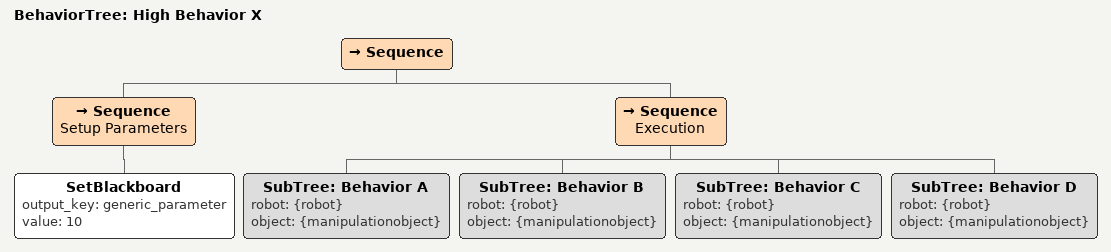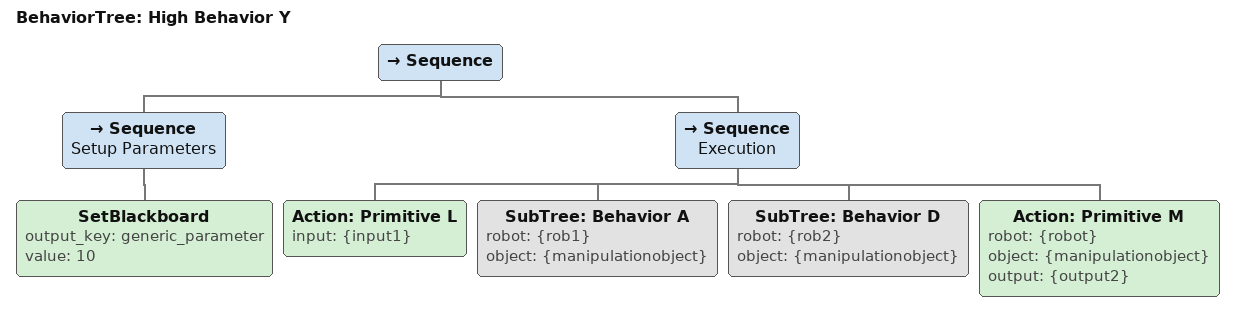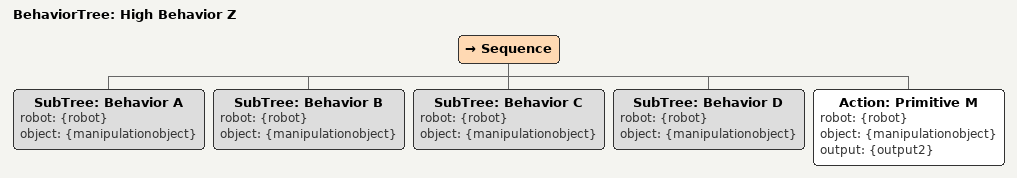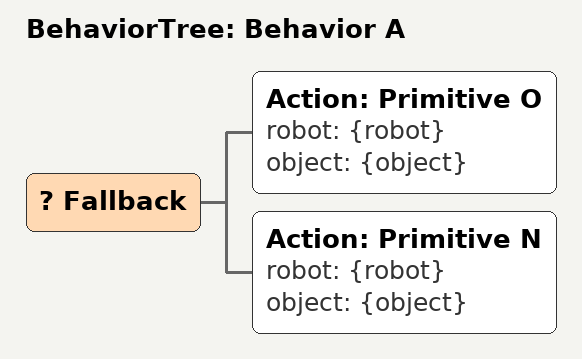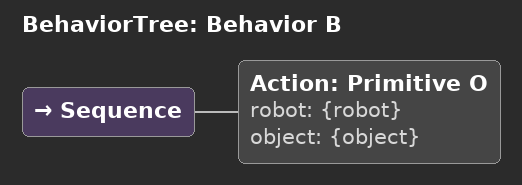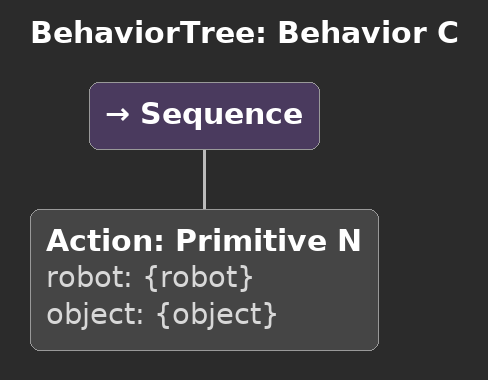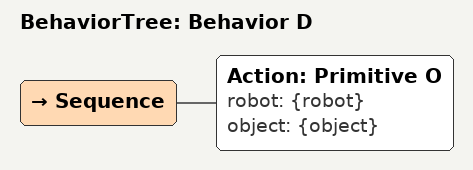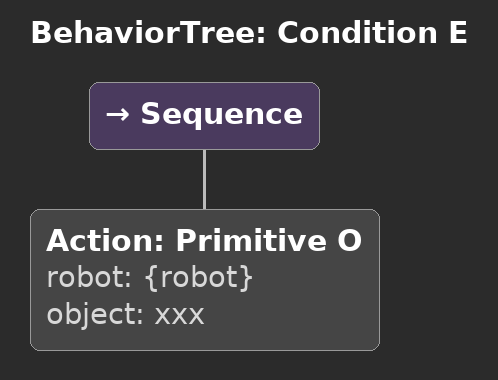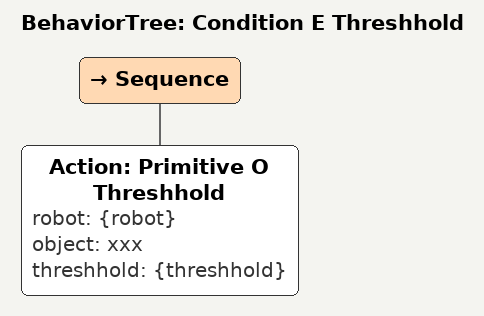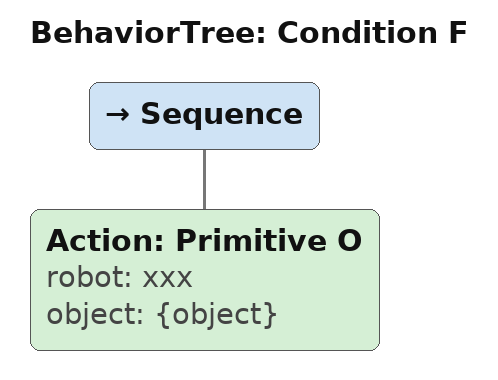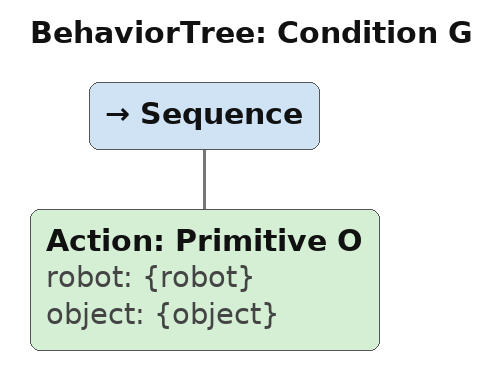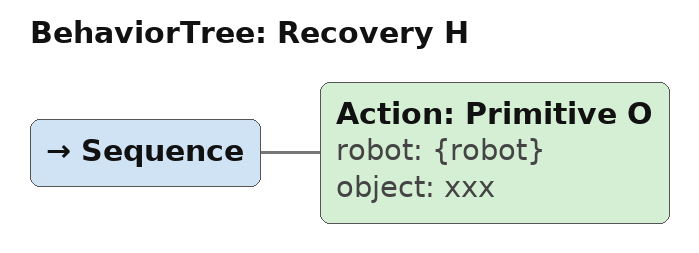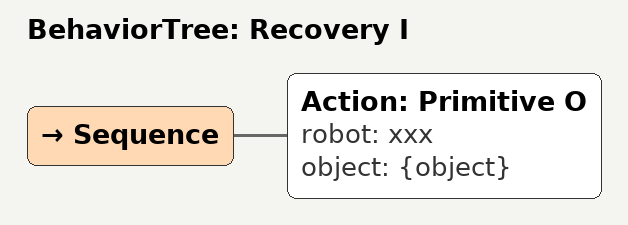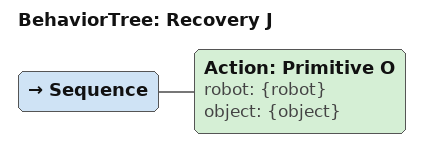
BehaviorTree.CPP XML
<?xml version="1.0"?>
<root main_tree_to_execute="High Behavior X">

    <BehaviorTree ID="High Behavior X" _pddl_parameters="robot;manipulationobject" _inputs="input1"
        _outputs="output2">
        <Sequence>
            <Sequence name="Setup Parameters">
                <SetBlackboard output_key="generic_parameter" value="10" />
            </Sequence>
            <Sequence name="Execution">
                <SubTree ID="Behavior A" robot="{robot}" object="{manipulationobject}" />
                <SubTree ID="Behavior B" robot="{robot}" object="{manipulationobject}" />
                <SubTree ID="Behavior C" robot="{robot}" object="{manipulationobject}" />
                <SubTree ID="Behavior D" robot="{robot}" object="{manipulationobject}" />

            </Sequence>
        </Sequence>
    </BehaviorTree>

    <BehaviorTree ID="High Behavior Y" _pddl_parameters="rob1;rob2;manipulationobject"
        _inputs="input1"
        _outputs="output2">
        <Sequence>
            <Sequence name="Setup Parameters">
                <SetBlackboard output_key="generic_parameter" value="10" />
            </Sequence>
            <Sequence name="Execution">
                <Action ID="Primitive L" input="{input1}" />
                <SubTree ID="Behavior A" robot="{rob1}" object="{manipulationobject}" />
                <SubTree ID="Behavior D" robot="{rob2}" object="{manipulationobject}" />
                <Action ID="Primitive M" robot="{robot}" object="{manipulationobject}"
                    output="{output2}" />
            </Sequence>
        </Sequence>
    </BehaviorTree>

    <BehaviorTree ID="High Behavior Z" _pddl_parameters="robot;manipulationobject" _inputs="input1"
        _outputs="output2">
        <Sequence>

            <SubTree ID="Behavior A" robot="{robot}" object="{manipulationobject}" />
            <SubTree ID="Behavior B" robot="{robot}" object="{manipulationobject}" />
            <SubTree ID="Behavior C" robot="{robot}" object="{manipulationobject}" />
            <SubTree ID="Behavior D" robot="{robot}" object="{manipulationobject}" />
            <Action ID="Primitive M" robot="{robot}" object="{manipulationobject}"
                output="{output2}" />

        </Sequence>

    </BehaviorTree>

    <!-- SUBTREE: Behavior A - Uses _inputs and _outputs (NOT _pddl_parameters) - Generic
    subbehavior that can be reused -->
    <BehaviorTree ID="Behavior A" _inputs="robot;object" _outputs="robot;object">
        <Fallback>
            <Action ID="Primitive O" robot="{robot}" object="{object}" />
            <Action ID="Primitive N" robot="{robot}" object="{object}" />
        </Fallback>
    </BehaviorTree>

    <!-- SUBTREE: Behavior B - Uses _inputs and _outputs (NOT _pddl_parameters) - Generic
    subbehavior that can be reused -->
    <BehaviorTree ID="Behavior B" _inputs="robot;object" _outputs="robot;object">
        <Sequence>
            <Action ID="Primitive O" robot="{robot}" object="{object}" />
        </Sequence>
    </BehaviorTree>

    <!-- SUBTREE: Behavior C - Alternative to Behavior B (used by flavor_switch_b_c) -->
    <BehaviorTree ID="Behavior C" _inputs="robot;object" _outputs="robot;object">
        <Sequence>
            <Action ID="Primitive N" robot="{robot}" object="{object}" />
        </Sequence>
    </BehaviorTree>

    <!-- SUBTREE: Behavior D - Additional test behavior -->
    <BehaviorTree ID="Behavior D" _inputs="robot;object" _outputs="robot;object">
        <Sequence>
            <Action ID="Primitive O" robot="{robot}" object="{object}" />
        </Sequence>
    </BehaviorTree>

    <!-- CONDITIONS -->
    <!-- SUBTREE: Behavior E - Additional test behavior -->

    <BehaviorTree ID="Condition E" _inputs="robot" _outputs="test_result_e">
        <Sequence>
            <Action ID="Primitive O" robot="{robot}" object="xxx" />

        </Sequence>
    </BehaviorTree>

    <BehaviorTree ID="Condition E Threshhold" _inputs="robot;threshhold" _outputs="test_result_e2">
        <Sequence>
            <Action ID="Primitive O Threshhold" robot="{robot}" object="xxx"
                threshhold="{threshhold}" />
        </Sequence>
    </BehaviorTree>

    <BehaviorTree ID="Condition F" _inputs="object" _outputs="test_result_f">
        <Sequence>
            <Action ID="Primitive O" robot="xxx" object="{object}" />

        </Sequence>
    </BehaviorTree>

    <BehaviorTree ID="Condition G" _inputs="robot;object" _outputs="test_result_g">
        <Sequence>
            <Action ID="Primitive O" robot="{robot}" object="{object}" />

        </Sequence>
    </BehaviorTree>

    <BehaviorTree ID="Recovery H" _inputs="robot" _outputs="test_result_h">
        <Sequence>
            <Action ID="Primitive O" robot="{robot}" object="xxx" />

        </Sequence>
    </BehaviorTree>

    <BehaviorTree ID="Recovery I" _inputs="object" _outputs="test_result_i">
        <Sequence>
            <Action ID="Primitive O" robot="xxx" object="{object}" />

        </Sequence>
    </BehaviorTree>

    <BehaviorTree ID="Recovery J" _inputs="robot;object" _outputs="test_result_j">
        <Sequence>
            <Action ID="Primitive O" robot="{robot}" object="{object}" />

        </Sequence>
    </BehaviorTree>
</root>
